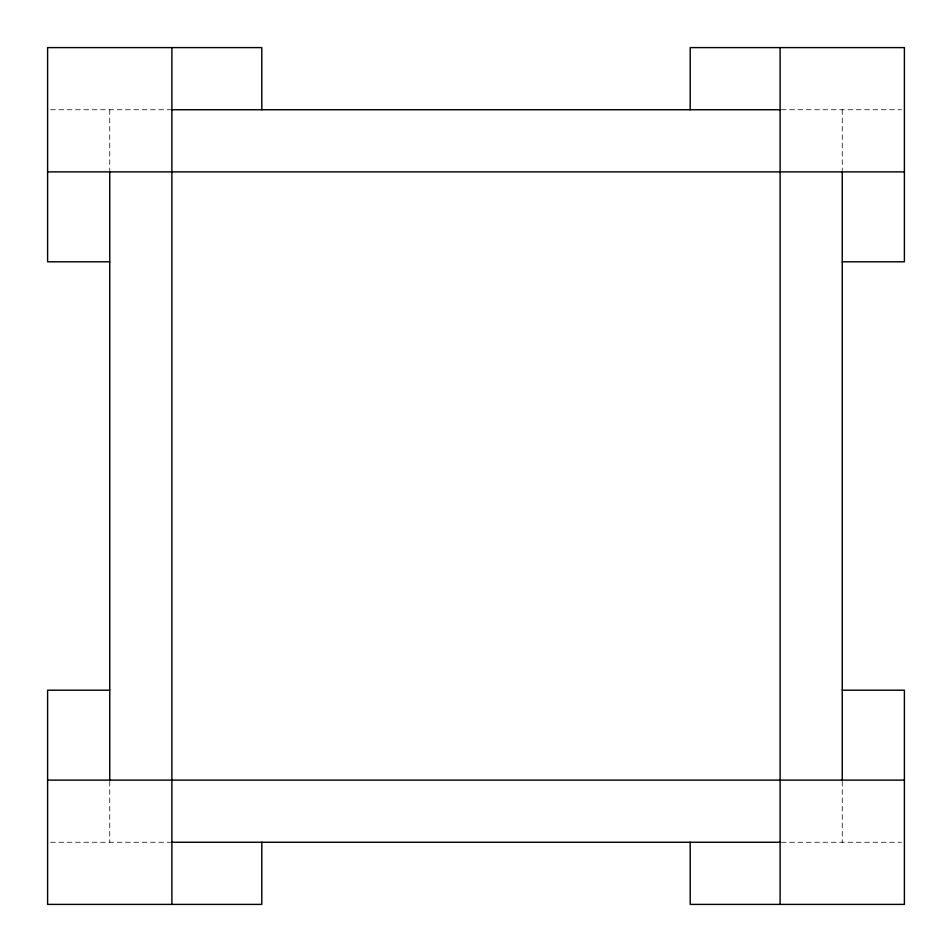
<?xml version="1.0" encoding="UTF-8"?>
<svg xmlns="http://www.w3.org/2000/svg" width="952" height="952" viewBox="0 0 952 952"><rect width="100%" height="100%" fill="white"/><g stroke="black" fill="none" stroke-linecap="round" stroke-linejoin="round"><path stroke-width="0.71" stroke-dasharray="4.76 3.57" d="M50.563 109.742L170.658 109.742M781.342 109.742L901.437 109.742M50.563 842.258L170.658 842.258M781.342 842.258L901.437 842.258M842.258 109.742L842.258 170.658M842.258 781.342L842.258 842.258M109.742 109.742L109.742 170.658M109.742 781.342L109.742 842.258"/><path stroke-width="1.43" d="M171.884 109.742L780.116 109.742M47.6 171.884L904.4 171.884M109.742 261.8L47.6 261.8L47.6 47.6L261.8 47.6L261.8 109.742M842.258 261.8L904.4 261.8L904.4 47.6L690.2 47.6L690.2 109.742M109.742 690.2L47.6 690.2L47.6 904.4L261.8 904.4L261.8 842.258M842.258 690.2L904.4 690.2L904.4 904.4L690.2 904.4L690.2 842.258M47.6 780.116L904.4 780.116M171.884 842.258L780.116 842.258M842.258 171.884L842.258 780.116M780.116 47.6L780.116 904.4M171.884 47.6L171.884 904.4M109.742 171.884L109.742 780.116"/></g></svg>
